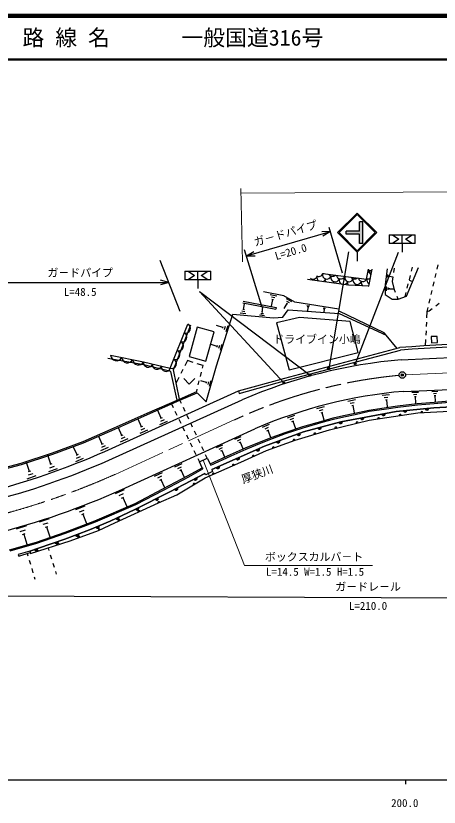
# Model space of a CAD drawing. Units: millimetres, scale not verified. Extents: x 40000 to 680000, y 20000 to 380000.
# Drawn here: x 178856 to 275714, y 198715 to 380000 of the extents above; entities that cross this region are included whole.
import ezdxf
from ezdxf.enums import TextEntityAlignment as Align

# ---------------------------------------------------------------- set-up
doc = ezdxf.new("R2010")
doc.units = ezdxf.units.MM
doc.header["$LTSCALE"] = 1000
doc.header["$PDMODE"] = 32
doc.header["$PDSIZE"] = 500
doc.linetypes.add('CHAIN', pattern=[18.5, 12, -1.5, 3.5, -1.5])
for name, color, linetype, lineweight in [('S-BGD', 7, 'Continuous', 25), ('S-BMK', 2, 'CHAIN', 13), ('S-BMK-SRVR', 3, 'Continuous', 25), ('S-STR-HTXT', 7, 'Continuous', 13), ('S-STR-STRC', 7, 'Continuous', 25), ('S-TTL', 2, 'Continuous', 140), ('S-TTL-BAND', 7, 'Continuous', 25), ('S-TTL-LINE', 7, 'Continuous', 50)]:
    doc.layers.add(name, color=color, linetype=linetype, lineweight=lineweight)
doc.layers.add('S-TTL-TXT', color=7, linetype='Continuous')
doc.styles.add('@ＭＳ ゴシック', font='')
doc.styles.add('ＭＳ ゴシック', font='')
doc.styles.get('@ＭＳ ゴシック').set_extended_font_data('@MS Gothic')
doc.styles.get('ＭＳ ゴシック').set_extended_font_data('MS Gothic')

msp = doc.modelspace()

# ---------------------------------------------------------------- hatches: boundary and pattern name
at = {"layer": 'S-STR-STRC'}
msp.add_hatch(color=256, dxfattribs=at).paths.add_polyline_path([(254464, 330704), (257464, 330704), (257464, 332829), (258214, 332829), (258214, 327829), (257464, 327829), (257464, 329954), (254464, 329954)])

# ---------------------------------------------------------------- linework, layer by layer
at = {"layer": 'S-BGD'}
for p, q in [((275292, 321969), (275518, 322924)), ((265331, 321170), (265483, 322180)), ((269392, 321485), (269639, 322458)), ((274830, 320023), (275061, 320996)), ((263852, 320039), (263946, 320754)), ((264114, 320186), (264161, 320544)), ((264364, 320244), (264387, 320423)), ((264376, 320334), (265090, 320240)), ((265031, 319172), (265182, 320181)), ((265518, 317259), (265031, 319172)), ((268899, 319547), (269145, 320516)), ((269181, 319253), (268950, 319348)), ((269193, 319282), (269169, 319224)), ((269282, 319279), (269235, 319164)), ((269383, 319306), (269288, 319075)), ((263682, 316984), (263687, 317990)), ((264019, 317234), (264021, 317737)), ((264355, 317358), (264356, 317610)), ((264355, 317484), (265362, 317479)), ((265756, 316639), (265518, 317259)), ((268406, 317609), (268652, 318578)), ((274369, 318077), (274599, 319050)), ((237051, 316193), (238568, 315888)), ((237329, 315611), (238087, 315459)), ((266352, 315085), (266114, 315705)), ((267912, 315667), (268160, 316639)), ((273907, 316131), (274138, 317104)), ((230761, 314248), (238343, 312775)), ((230842, 314665), (238423, 313192)), ((230984, 312695), (231167, 313994)), ((237606, 315029), (237301, 313512)), ((237417, 315067), (237796, 314991)), ((240859, 314093), (240179, 312926)), ((240714, 314178), (241005, 314008)), ((240729, 315211), (241896, 314531)), ((240794, 314652), (241378, 314312)), ((245403, 313673), (246125, 313561)), ((273445, 314185), (273676, 315158)), ((274917, 313538), (275702, 314157)), ((231511, 311739), (230213, 311922)), ((231248, 312217), (230599, 312308)), ((231146, 312673), (230822, 312718)), ((235392, 312096), (235106, 312123)), ((235249, 312109), (235359, 313253)), ((238423, 313192), (238343, 312775)), ((245546, 313405), (245907, 313348)), ((245689, 313136), (245576, 312414)), ((245599, 313150), (245779, 313122)), ((249184, 313083), (249716, 313000)), ((249289, 312885), (249555, 312843)), ((249395, 312686), (249311, 312154)), ((249328, 312697), (249461, 312676)), ((272922, 310836), (272988, 312256)), ((272988, 312256), (273215, 313212)), ((272988, 312256), (273458, 312387)), ((273458, 312387), (274132, 312918)), ((235747, 311292), (234603, 311402)), ((235498, 311700), (234926, 311756)), ((226193, 308591), (224757, 309045)), ((226250, 308770), (226136, 308412)), ((226785, 308798), (226558, 308081)), ((227377, 309006), (226922, 307570)), ((272829, 308838), (272875, 309837)), ((272736, 306840), (272782, 307839)), ((224888, 304278), (223536, 304706)), ((226004, 304669), (225576, 303317)), ((272623, 304421), (272689, 305841)), ((224942, 304447), (224835, 304109)), ((225446, 304473), (225232, 303797)), ((240413, 297011), (266736, 303995)), ((240569, 296432), (266839, 303401)), ((218102, 301062), (217485, 299847)), ((219420, 300619), (218102, 301062)), ((267060, 301213), (297185, 302507)), ((221685, 299859), (220368, 300301)), ((221554, 299322), (221685, 299859)), ((217032, 298955), (216579, 298063)), ((221077, 297380), (221315, 298351)), ((216127, 297172), (215509, 295956)), ((217295, 296898), (218545, 295648)), ((219795, 296898), (218545, 295648)), ((220600, 295438), (220838, 296409)), ((222460, 295990), (221202, 296352)), ((222505, 296148), (222415, 295833)), ((222970, 296184), (222789, 295555)), ((223480, 296378), (223118, 295120)), ((229792, 294082), (240413, 297011)), ((229952, 293503), (240569, 296432)), ((199209, 280211), (229792, 294082)), ((220230, 293931), (220362, 294467)), ((229792, 294082), (229952, 293503)), ((267533, 293976), (297339, 295257)), ((269446, 293758), (270966, 293823)), ((274018, 293955), (275428, 294015)), ((200118, 278208), (230661, 292060)), ((216763, 291189), (216408, 291945)), ((220349, 293655), (222400, 291542)), ((254841, 291738), (256570, 292082)), ((262675, 293062), (264322, 293269)), ((263156, 292565), (263980, 292668)), ((263431, 292042), (263843, 292093)), ((263637, 292067), (263845, 290420)), ((269848, 293268), (270608, 293301)), ((270060, 292769), (270440, 292786)), ((270250, 292778), (270315, 291258)), ((274391, 293500), (275096, 293530)), ((274587, 293037), (274940, 293053)), ((274763, 293045), (274824, 291635)), ((214453, 291083), (214830, 290302)), ((217612, 289379), (217188, 290284)), ((247746, 290029), (249449, 290487)), ((255388, 291248), (256253, 291420)), ((255719, 290714), (256151, 290801)), ((255935, 290758), (256280, 289029)), ((212106, 287836), (211331, 289592)), ((215265, 289402), (215700, 288501)), ((218462, 287568), (218037, 288473)), ((241050, 287940), (242704, 288499)), ((248324, 289576), (249176, 289805)), ((248690, 289066), (249116, 289180)), ((248903, 289123), (249361, 287420)), ((207606, 285849), (206833, 287601)), ((213500, 287052), (211744, 286278)), ((212325, 287933), (211886, 287739)), ((212803, 287444), (211925, 287057)), ((216134, 287600), (216569, 286700)), ((219312, 285757), (218887, 286663)), ((241650, 287528), (242477, 287808)), ((242043, 287047), (242457, 287187)), ((242250, 287117), (242809, 285463)), ((203110, 283864), (202339, 285612)), ((203111, 271477), (233522, 285399)), ((208997, 285067), (207245, 284295)), ((207825, 285946), (207387, 285753)), ((208301, 285458), (207425, 285072)), ((217004, 285799), (217439, 284899)), ((220161, 283947), (219736, 284852)), ((235290, 285786), (236882, 286425)), ((235901, 285415), (236697, 285735)), ((236314, 284964), (236712, 285124)), ((236513, 285044), (237152, 283452)), ((198618, 281878), (197851, 283619)), ((204498, 283084), (202749, 282313)), ((203328, 283960), (202891, 283768)), ((203804, 283474), (202929, 283088)), ((217873, 283998), (218308, 283098)), ((221011, 282136), (220586, 283042)), ((228969, 282984), (230441, 283659)), ((229561, 282662), (230298, 282999)), ((192869, 279393), (192080, 281184)), ((200000, 281101), (198260, 280334)), ((198836, 281974), (198401, 281782)), ((199309, 281489), (198439, 281106)), ((218743, 282197), (219178, 281296)), ((221860, 280326), (221436, 281231)), ((224794, 281073), (226249, 281740)), ((225380, 280755), (226107, 281088)), ((229970, 282256), (230338, 282424)), ((230154, 282340), (230828, 280867)), ((186853, 277265), (186157, 279316)), ((193093, 279492), (192646, 279294)), ((219612, 280396), (220047, 279495)), ((222640, 278664), (222285, 279420)), ((225784, 280353), (226148, 280519)), ((225966, 280436), (226632, 278980)), ((181959, 275612), (181260, 277672)), ((194291, 278594), (192500, 277804)), ((193580, 278993), (192685, 278599)), ((215228, 276694), (216905, 277462)), ((220482, 278595), (220859, 277814)), ((220859, 277814), (222640, 278664)), ((221492, 276449), (220859, 277814)), ((222640, 278664), (223480, 277067)), ((182217, 275699), (181702, 275525)), ((188342, 276246), (186291, 275551)), ((187597, 276756), (186572, 276408)), ((187109, 277352), (186596, 277178)), ((215903, 276328), (216742, 276711)), ((216369, 275865), (216788, 276056)), ((216578, 275961), (217346, 274284)), ((221492, 276449), (221638, 276187)), ((183455, 274588), (181395, 273890)), ((182707, 275100), (181677, 274751)), ((210583, 274568), (212420, 275409)), ((211323, 274166), (212241, 274586)), ((211833, 273659), (212292, 273869)), ((212063, 273764), (212903, 271927)), ((201663, 270575), (203738, 271492)), ((202487, 270113), (203525, 270571)), ((203053, 269536), (203571, 269765)), ((203312, 269650), (204229, 267575)), ((192581, 266894), (194731, 267712)), ((193391, 266382), (194466, 266790)), ((184268, 264101), (186569, 264809)), ((193932, 265767), (194470, 265972)), ((194201, 265869), (195019, 263719)), ((179027, 262488), (181376, 263211)), ((185079, 263510), (186230, 263864)), ((185603, 262832), (186178, 263009)), ((185891, 262920), (186599, 260618)), ((179855, 261886), (181030, 262247)), ((180390, 261193), (180977, 261373)), ((180684, 261283), (181406, 258933)), ((186235, 258127), (186426, 257511)), ((182027, 257380), (179415, 256564)), ((181465, 256831), (181632, 256269)), ((182027, 257380), (182219, 256828)), ((186723, 256555), (187019, 255600)), ((181917, 255311), (182202, 254352)), ((187316, 254645), (187612, 253690)), ((182486, 253394), (182771, 252435)), ((187909, 252735), (188100, 252119)), ((183056, 251476), (183223, 250915))]:
    msp.add_line(p, q, dxfattribs=at)
for points in [[(260314, 321954), (259531, 318041), (254941, 318302), (245576, 319606)], [(249072, 320989), (259088, 319711), (259557, 321954)], [(263813, 322041), (263344, 318476), (263379, 316146), (264944, 315068), (266352, 315085), (268265, 315798), (270960, 322354)], [(252741, 312831), (242725, 314396), (240203, 315865), (235534, 316804)], [(222400, 291542), (224774, 299790), (228540, 311686), (237774, 310795), (239982, 310986), (241199, 312618)], [(241199, 312618), (252831, 311810), (263617, 306860)], [(266101, 303826), (263617, 306860), (263143, 307370), (252810, 312367)], [(200545, 302240), (208084, 300763), (214198, 299286), (218200, 309390)], [(216288, 292220), (214898, 298891), (218886, 309248)], [(215769, 291991), (214326, 298488), (208117, 300077), (199934, 301474)], [(127098, 270836), (132450, 270756), (137786, 270756), (143934, 270999), (150131, 271451), (156601, 272197), (163161, 273377), (169409, 274696), (180053, 277526), (187239, 279852), (194249, 282455), (201349, 285612), (208879, 288951), (216288, 292220), (220230, 293931)], [(127094, 270536), (132448, 270456), (137792, 270456), (143951, 270700), (150159, 271152), (156645, 271900), (163218, 273082), (169478, 274404), (180138, 277238), (187337, 279568), (194363, 282177), (201470, 285337), (209000, 288676), (216408, 291945), (220349, 293655)], [(223353, 277338), (227969, 279494), (231433, 281026), (234963, 282492), (237494, 283478), (240468, 284582), (244546, 285933), (249139, 287256), (251452, 287880), (253859, 288452), (256437, 288958), (259657, 289698), (263605, 290282), (266201, 290685), (270719, 291204), (274584, 291515), (280590, 292008)], [(223480, 277067), (228093, 279221), (231551, 280750), (235075, 282214), (237601, 283198), (240567, 284299), (244634, 285646), (249220, 286967), (251526, 287589), (253922, 288159), (256500, 288664), (259712, 289403), (263650, 289986), (266241, 290387), (270749, 290905), (274609, 291216), (280606, 291708)], [(404630, 262156), (381338, 272088), (381046, 272651), (361968, 280374), (347938, 285376), (341613, 287402), (334437, 287337), (326715, 288296), (319137, 289057), (313607, 289595), (296802, 290672), (285590, 290788), (274486, 290176), (265888, 289390), (253234, 286995), (244695, 284685), (235737, 281382), (223686, 276073)], [(223686, 276073), (235737, 281382), (244695, 284685), (253234, 286995), (265888, 289390), (274486, 290176), (285590, 290788), (296802, 290672), (313607, 289595), (319137, 289057), (326715, 288296), (334437, 287337), (341613, 287402), (347938, 285376), (361968, 280374), (381046, 272651), (381338, 272088), (404630, 262156)], [(215705, 270293), (222162, 274159), (230323, 277760), (236175, 280393), (242761, 282803), (250650, 285192), (259685, 287369), (270867, 289049), (285265, 289778), (299721, 289632), (317675, 288321), (336444, 285902), (345839, 284004)], [(177440, 257691), (183557, 259447), (190137, 261752), (196938, 264343), (206161, 268294), (212523, 271612), (218323, 274690), (221492, 276449)], [(177522, 257402), (183648, 259161), (190240, 261471), (197050, 264065), (206289, 268023), (212663, 271347), (218466, 274426), (221638, 276187)], [(223686, 276073), (223876, 275626), (222330, 274848), (222105, 275177)], [(222105, 275177), (214099, 270950), (206094, 266909), (200445, 264266), (195704, 262265), (190063, 260118), (184015, 258061), (182027, 257380)], [(182027, 257380), (184015, 258061), (190063, 260118), (195704, 262265), (200445, 264266), (206094, 266909), (214099, 270950), (222105, 275177)], [(182219, 256828), (191306, 259766), (197757, 262059), (201501, 263853), (211478, 268416), (215705, 270293)], [(179415, 256564), (179518, 256193), (182141, 257053)]]:
    msp.add_lwpolyline(points, dxfattribs=at)
for points in [[(241404, 298870), (257184, 302896), (255374, 309952), (243740, 310891), (238507, 309646)], [(222361, 300897), (224250, 307612), (220366, 308705), (218476, 301990)], [(273870, 306507), (273940, 305092), (275343, 305161), (275273, 306576)]]:
    msp.add_lwpolyline(points, close=True, dxfattribs=at)
for centre, radius, start, end in [((248121, 321298), 1000, 241.15981, 342), ((250023, 320680), 1000, 162, 342), ((249381, 321940), 1000, 252, 273.45624), ((258867, 322012), 1000, 301.60719, 342), ((260127, 322654), 1000, 233.69907, 277.36741), ((260769, 321394), 1000, 162, 224.87916), ((246860, 320656), 1000, 231.81643, 342), ((245600, 320014), 1000, 328.06602, 342), ((247503, 319396), 1000, 162, 175.34317), ((248763, 320038), 1000, 162, 232.15987), ((248763, 320038), 1000, 291.98231, 342), ((250665, 319420), 1000, 162, 203.20628), ((251283, 321322), 1000, 210.33381, 315.12242), ((251925, 320062), 1000, 162, 342), ((250665, 319420), 1000, 320.9359, 342), ((252567, 318802), 1000, 162, 181.70308), ((253185, 320704), 1000, 186.4923, 338.96394), ((253827, 319444), 1000, 162, 249.7698), ((253827, 319444), 1000, 274.37238, 342), ((255087, 320086), 1000, 165.00585, 342), ((255729, 318826), 1000, 162, 210.92235), ((256347, 320728), 1000, 214.1808, 311.27543), ((256989, 319468), 1000, 162, 342), ((258249, 320110), 1000, 189.56834, 342), ((258891, 318850), 1000, 162, 227.17127), ((259509, 320752), 1000, 246.69337, 292.27934), ((260151, 319492), 1000, 162, 239.81797), ((255729, 318826), 1000, 322.17725, 342), ((257631, 318208), 1000, 162, 180.08949), ((258891, 318850), 1000, 306.32484, 310.5249), ((217716, 308413), 1090, 253.15061, 63.62702), ((216915, 306392), 1090, 253.15061, 63.62702), ((216115, 304371), 1090, 253.15061, 63.62702), ((290178, 21248), 283718, 85.86114, 94.73941), ((215314, 302351), 1090, 253.15061, 63.62702), ((290178, 21248), 283118, 85.86114, 94.72867), ((201863, 302307), 1320, 182.93572, 334.89914), ((204376, 301815), 1320, 182.93572, 334.89914), ((206889, 301323), 1320, 182.93572, 334.89914), ((214514, 300330), 1090, 253.15061, 63.62702), ((277321, 183449), 118210, 94.98003, 113.24904), ((209114, 300565), 1050, 169.1236, 343.71971), ((211152, 300073), 1050, 169.1236, 343.71971), ((213190, 299580), 1050, 169.1236, 343.71971), ((277327, 183419), 110990, 95.06278, 113.24603), ((272918, 290033), 400, 185.22945, 5.22945), ((272918, 290033), 320, 185.22945, 5.22945), ((262998, 288843), 400, 190.71657, 10.71657), ((262998, 288843), 320, 190.71657, 10.71657), ((262998, 288843), 240, 190.71657, 10.71657), ((262998, 288843), 160, 190.71657, 10.71657), ((262998, 288843), 100, 190.71657, 10.71657), ((266796, 288438), 250, 8.5478, 188.5478), ((267938, 289577), 400, 185.22945, 5.22945), ((267938, 289577), 320, 185.22945, 5.22945), ((267938, 289577), 240, 185.22945, 5.22945), ((267938, 289577), 160, 185.22945, 5.22945), ((267938, 289577), 100, 185.22945, 5.22945), ((271749, 289094), 250, 2.89711, 182.89711), ((272918, 290033), 240, 185.22945, 5.22945), ((272918, 290033), 160, 185.22945, 5.22945), ((272918, 290033), 100, 185.22945, 5.22945), ((253174, 286978), 400, 195.13509, 15.13509), ((253174, 286978), 320, 195.13509, 15.13509), ((253174, 286978), 240, 195.13509, 15.13509), ((253174, 286978), 160, 195.13509, 15.13509), ((253174, 286978), 100, 195.13509, 15.13509), ((256954, 286711), 250, 13.54233, 193.54233), ((258085, 287913), 400, 190.71657, 10.71657), ((258085, 287913), 320, 190.71657, 10.71657), ((258085, 287913), 240, 190.71657, 10.71657), ((258085, 287913), 160, 190.71657, 10.71657), ((258085, 287913), 100, 190.71657, 10.71657), ((261852, 287694), 250, 8.5478, 188.5478), ((248347, 285673), 400, 195.13509, 15.13509), ((248347, 285673), 320, 195.13509, 15.13509), ((248347, 285673), 240, 195.13509, 15.13509), ((248347, 285673), 160, 195.13509, 15.13509), ((248347, 285673), 100, 195.13509, 15.13509), ((252093, 285540), 250, 13.54233, 193.54233), ((242505, 282709), 250, 20.0916, 200.0916), ((243554, 284264), 400, 200.24214, 20.24214), ((243554, 284264), 320, 200.24214, 20.24214), ((243554, 284264), 240, 200.24214, 20.24214), ((243554, 284264), 160, 200.24214, 20.24214), ((243554, 284264), 100, 200.24214, 20.24214), ((247286, 284173), 250, 16.85448, 196.85448), ((237810, 280991), 250, 20.0916, 200.0916), ((238862, 282534), 400, 200.24214, 20.24214), ((238862, 282534), 320, 200.24214, 20.24214), ((238862, 282534), 240, 200.24214, 20.24214), ((238862, 282534), 160, 200.24214, 20.24214), ((238862, 282534), 100, 200.24214, 20.24214), ((131353, 432836), 167030, 284.0484, 293.96971), ((233202, 279056), 250, 24.22379, 204.22379), ((234210, 280709), 400, 203.7758, 23.7758), ((234210, 280709), 320, 203.7758, 23.7758), ((234210, 280709), 240, 203.7758, 23.7758), ((234210, 280709), 160, 203.7758, 23.7758), ((234210, 280709), 100, 203.7758, 23.7758), ((131353, 432836), 169230, 284.04368, 293.96971), ((229634, 278693), 400, 203.7758, 23.7758), ((229634, 278693), 320, 203.7758, 23.7758), ((229634, 278693), 240, 203.7758, 23.7758), ((229634, 278693), 160, 203.7758, 23.7758), ((229634, 278693), 100, 203.7758, 23.7758), ((225058, 276677), 400, 203.7758, 23.7758), ((225058, 276677), 320, 203.7758, 23.7758), ((225058, 276677), 240, 203.7758, 23.7758), ((225058, 276677), 160, 203.7758, 23.7758), ((225058, 276677), 100, 203.7758, 23.7758), ((228637, 277017), 250, 23.81042, 203.81042), ((219957, 274043), 400, 207.82997, 27.82997), ((219957, 274043), 320, 207.82997, 27.82997), ((219957, 274043), 240, 207.82997, 27.82997), ((219957, 274043), 160, 207.82997, 27.82997), ((219957, 274043), 100, 207.82997, 27.82997), ((224063, 274998), 250, 23.81042, 203.81042), ((219655, 272658), 250, 30.91302, 210.91302), ((130800, 432613), 176617, 284.20477, 294.16853), ((215536, 271708), 400, 207.82997, 27.82997), ((215536, 271708), 320, 207.82997, 27.82997), ((215536, 271708), 240, 207.82997, 27.82997), ((215536, 271708), 160, 207.82997, 27.82997), ((215536, 271708), 100, 207.82997, 27.82997), ((211086, 269429), 400, 206.78713, 26.78713), ((211086, 269429), 320, 206.78713, 26.78713), ((211086, 269429), 240, 206.78713, 26.78713), ((211086, 269429), 160, 206.78713, 26.78713), ((211086, 269429), 100, 206.78713, 26.78713), ((211592, 268467), 250, 23.94008, 203.94008), ((206622, 267175), 400, 206.78713, 26.78713), ((206622, 267175), 320, 206.78713, 26.78713), ((206622, 267175), 240, 206.78713, 26.78713), ((206622, 267175), 160, 206.78713, 26.78713), ((206622, 267175), 100, 206.78713, 26.78713), ((207044, 266389), 250, 24.57552, 204.57552), ((202101, 265041), 400, 205.06812, 25.06812), ((202101, 265041), 320, 205.06812, 25.06812), ((202101, 265041), 240, 205.06812, 25.06812), ((202101, 265041), 160, 205.06812, 25.06812), ((202101, 265041), 100, 205.06812, 25.06812), ((197523, 263033), 400, 202.88612, 22.88612), ((197523, 263033), 320, 202.88612, 22.88612), ((197523, 263033), 240, 202.88612, 22.88612), ((197523, 263033), 160, 202.88612, 22.88612), ((197523, 263033), 100, 202.88612, 22.88612), ((202497, 264309), 250, 24.57552, 204.57552), ((192876, 261189), 400, 200.83591, 20.83591), ((192876, 261189), 320, 200.83591, 20.83591), ((192876, 261189), 240, 200.83591, 20.83591), ((192876, 261189), 160, 200.83591, 20.83591), ((192876, 261189), 100, 200.83591, 20.83591), ((197980, 262166), 250, 25.60555, 205.60555), ((188179, 259477), 400, 198.78292, 18.78292), ((188179, 259477), 320, 198.78292, 18.78292), ((188179, 259477), 240, 198.78292, 18.78292), ((188179, 259477), 160, 198.78292, 18.78292), ((188179, 259477), 100, 198.78292, 18.78292), ((193279, 260468), 250, 19.56632, 199.56632), ((183446, 257866), 400, 198.90751, 18.90751), ((183446, 257866), 320, 198.90751, 18.90751), ((183446, 257866), 240, 198.90751, 18.90751), ((183446, 257866), 160, 198.90751, 18.90751), ((183446, 257866), 100, 198.90751, 18.90751), ((183783, 257334), 250, 17.91753, 197.91753), ((188541, 258872), 250, 17.91753, 197.91753)]:
    msp.add_arc(centre, radius, start, end, dxfattribs=at)
at = {"layer": 'S-BMK'}
for p, q in [((268037, 297751), (297260, 299007)), ((201557, 274954), (228847, 287414))]:
    msp.add_line(p, q, dxfattribs=at)
for centre, radius, start, end in [((277327, 183419), 114740, 95.39442, 114.99383), ((131065, 432756), 172831, 284.37433, 294.071)]:
    msp.add_arc(centre, radius, start, end, dxfattribs=at)
at = {"layer": 'S-BMK-SRVR'}
msp.add_circle((267288, 297719), 750, dxfattribs=at)
msp.add_point((267288, 297719), dxfattribs=at)
at = {"layer": 'S-STR-HTXT'}
for p, q in [((230711, 323671), (230320, 340417)), ((230344, 339357), (384782, 340437)), ((221749, 278239), (231206, 254080)), ((231206, 254080), (260468, 254080))]:
    msp.add_line(p, q, dxfattribs=at)
at = {"layer": 'S-STR-STRC'}
for p, q in [((252464, 330329), (256964, 334829)), ((252818, 330329), (256964, 334475)), ((261464, 330329), (256964, 334829)), ((261110, 330329), (256964, 334475)), ((258214, 332829), (257464, 332829)), ((257464, 330704), (257464, 332829)), ((258214, 327829), (258214, 332829)), ((231625, 325004), (250844, 330589)), ((250844, 330589), (248847, 330547)), ((250844, 330589), (249135, 329554)), ((253630, 321042), (250565, 331547)), ((252465, 330329), (256964, 325829)), ((252818, 330329), (256964, 326182)), ((254464, 329954), (254464, 330704)), ((257464, 330704), (254464, 330704)), ((257464, 329954), (254464, 329954)), ((256964, 325829), (261464, 330329)), ((256964, 326182), (261110, 330329)), ((257464, 327829), (257464, 329954)), ((264255, 329854), (267255, 329854)), ((264255, 329854), (264255, 327854)), ((265005, 329854), (266505, 328854)), ((266505, 328854), (265005, 327854)), ((267255, 327854), (267255, 329854)), ((267255, 329854), (270255, 329854)), ((268005, 328854), (269505, 329854)), ((269505, 327854), (268005, 328854)), ((270255, 327854), (270255, 329854)), ((235248, 313151), (231197, 326402)), ((258214, 327829), (257464, 327829)), ((267255, 327854), (264255, 327854)), ((267255, 327854), (267255, 325854)), ((270255, 327854), (267255, 327854)), ((231625, 325004), (233335, 326040)), ((231625, 325004), (233624, 325046)), ((254999, 325918), (250438, 299191)), ((266346, 325781), (256508, 300288)), ((256965, 325829), (256965, 323829)), ((216472, 312234), (211904, 323943)), ((217506, 321522), (220506, 321522)), ((217506, 321522), (217506, 319522)), ((218256, 321522), (219756, 320522)), ((220506, 319522), (220506, 321522)), ((220506, 321522), (223506, 321522)), ((221256, 320522), (222756, 321522)), ((223506, 319522), (223506, 321522)), ((213868, 318910), (211938, 319427)), ((220506, 319522), (217506, 319522)), ((219756, 320522), (218256, 319522)), ((220506, 319522), (220506, 317522)), ((223506, 319522), (220506, 319522)), ((222756, 319522), (221256, 320522)), ((173292, 318910), (213868, 318910)), ((213868, 318910), (211938, 318393)), ((220842, 316880), (240161, 295914)), ((220842, 316880), (246179, 297705)), ((160709, 247229), (358194, 246260))]:
    msp.add_line(p, q, dxfattribs=at)
for centre, radius in [((250438, 299191), 150), ((250438, 299191), 120), ((250438, 299191), 90), ((250438, 299191), 60), ((250438, 299191), 30), ((250438, 299191), 20), ((256508, 300288), 150), ((256508, 300288), 120), ((256508, 300288), 90), ((256508, 300288), 60), ((256508, 300288), 30), ((256508, 300288), 20), ((246179, 297705), 150), ((246179, 297705), 120), ((246179, 297705), 90), ((246179, 297705), 60), ((246179, 297705), 30), ((246179, 297705), 20), ((240161, 295914), 150), ((240161, 295914), 120), ((240161, 295914), 90), ((240161, 295914), 60), ((240161, 295914), 30), ((240161, 295914), 20)]:
    msp.add_circle(centre, radius, dxfattribs=at)
for p in [(250438, 299191), (256508, 300288), (246179, 297705), (240161, 295914)]:
    msp.add_point(p, dxfattribs=at)
at = {"layer": 'S-TTL'}
msp.add_line((680000, 380000), (40000, 380000), dxfattribs=at)
at = {"layer": 'S-TTL-BAND'}
for p, q in [((40000, 205000), (579000, 205000)), ((268000, 205000), (268000, 204000))]:
    msp.add_line(p, q, dxfattribs=at)
at = {"layer": 'S-TTL-LINE'}
msp.add_line((40000, 370000), (680000, 370000), dxfattribs=at)

# ---------------------------------------------------------------- texts
at = {"layer": 'S-BGD', "style": 'ＭＳ ゴシック'}
msp.add_text('ドライブイン小嶋', height=1833, dxfattribs=at).set_placement((247765, 305912), align=Align.MIDDLE_CENTER)
msp.add_text('厚狭川', height=1833, rotation=20.323, dxfattribs=at).set_placement((231068, 272328), align=Align.BOTTOM_LEFT)
at = {"layer": 'S-STR-HTXT', "style": 'ＭＳ ゴシック'}
msp.add_text('ボックスカルバ－ト', height=1833, dxfattribs=at).set_placement((235843, 254580), align=Align.BOTTOM_LEFT)
msp.add_text('L=14.5 W=1.5 H=1.5', height=1833, dxfattribs=at).set_placement((236097, 253560), align=Align.TOP_LEFT)
at = {"layer": 'S-STR-STRC', "style": 'ＭＳ ゴシック'}
msp.add_text('ガ－ドパイプ', height=1833, rotation=16.205, dxfattribs=at).set_placement((240956, 328757), align=Align.BOTTOM_CENTER)
at = {"layer": 'S-STR-STRC', "style": '@ＭＳ ゴシック'}
msp.add_text('L=20.0', height=1833, rotation=16.205, dxfattribs=at).set_placement((241514, 326836), align=Align.TOP_CENTER)
at = {"layer": 'S-STR-STRC', "style": 'ＭＳ ゴシック'}
for s, p in [('ガ－ドパイプ', (193581, 319675)), ('ガ－ドレ－ル', (259452, 247745))]:
    msp.add_text(s, height=1833, dxfattribs=at).set_placement(p, align=Align.BOTTOM_CENTER)
at = {"layer": 'S-STR-STRC', "style": '@ＭＳ ゴシック'}
for s, p in [('L=48.5', (193581, 317675)), ('L=210.0', (259452, 245745))]:
    msp.add_text(s, height=1833, dxfattribs=at).set_placement(p, align=Align.TOP_CENTER)
at = {"layer": 'S-TTL-BAND', "style": 'ＭＳ ゴシック'}
msp.add_text('200.0', height=1833, dxfattribs=at).set_placement((267844, 198195), align=Align.BOTTOM_CENTER)
at = {"layer": 'S-TTL-TXT', "style": 'ＭＳ ゴシック'}
for s, p in [('路 線 名', (180380, 375000)), ('一般国道316号', (216734, 375000))]:
    msp.add_text(s, height=3666, dxfattribs=at).set_placement(p, align=Align.MIDDLE_LEFT)

doc.saveas('drawing.dxf')
